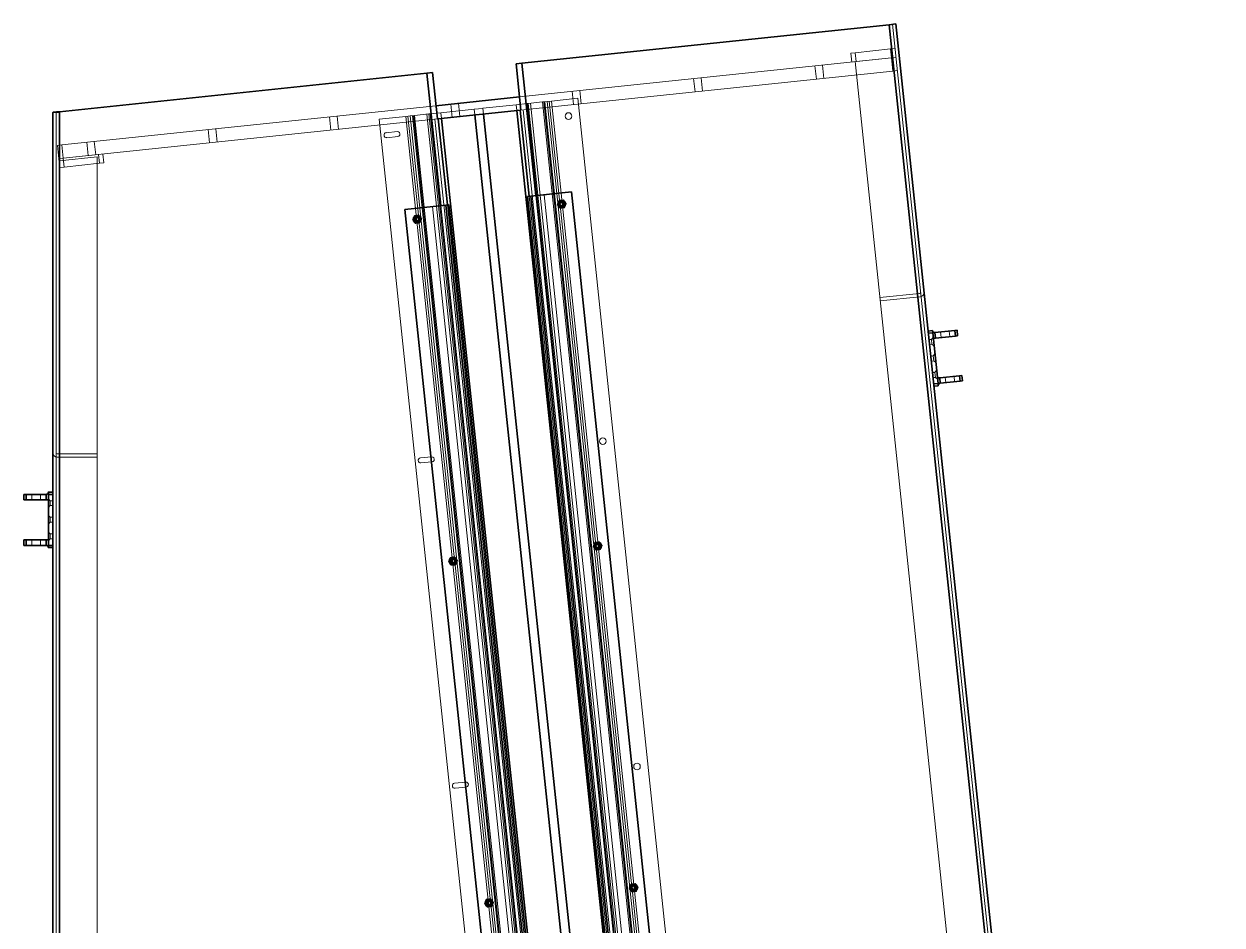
# Model space of a CAD drawing. Header units: millimetres. Extents: x 6115 to 12360, y 7255 to 12668.
# Drawn here: x 9025 to 10105, y 9591 to 10404 of the extents above; entities that cross this region are included whole.
import ezdxf

# ---------------------------------------------------------------- set-up
doc = ezdxf.new("R2010")
doc.units = ezdxf.units.MM
doc.layers.add('外形線', color=7, linetype='Continuous', lineweight=50)

msp = doc.modelspace()

# ---------------------------------------------------------------- linework, layer by layer
at = {"layer": '外形線', "linetype": 'Continuous', "lineweight": 35}
for p, q in [((9473.6, 10368.6), (9804.8, 10403.4)), ((9810.8, 10404.1), (9804.8, 10403.4)), ((9804.8, 10403.4), (10086, 7728.2)), ((10092, 7728.8), (9810.8, 10404.1)), ((9473.6, 10368.6), (9468.5, 10368.1)), ((9472.9, 10326.3), (9468.5, 10368.1)), ((9486.2, 10249.2), (9473.6, 10368.6)), ((9388, 10359.8), (9056.9, 10324.9)), ((9393.2, 10360.3), (9388, 10359.8)), ((9400.6, 10240.2), (9388, 10359.8)), ((9397.6, 10318.5), (9393.2, 10360.3)), ((9471.6, 10338.3), (9396.3, 10330.3)), ((9056.9, 10324.9), (9056.9, 7619.6)), ((9398.1, 10318.5), (9472.4, 10326.3)), ((9469.1, 10325.9), (9739.1, 7757.1)), ((9472.1, 10326.2), (9480.2, 10248.6)), ((9472.9, 10326.3), (9472.4, 10326.3)), ((9050.9, 7619), (9050.9, 10324.3)), ((9397.6, 10318.5), (9398, 10318.6)), ((9398.4, 10318.5), (9406.6, 10240.8)), ((9671.4, 7750), (9401.4, 10318.8)), ((9431.3, 10322), (9701.3, 7753.1)), ((9709.2, 7753.9), (9439.2, 10322.8)), ((9481.7, 10248.7), (9518.5, 10252.6)), ((9518.5, 10252.6), (9779.8, 7766.3)), ((9405.1, 10240.7), (9368.3, 10236.8)), ((9405.1, 10240.7), (9408, 10241)), ((9666.4, 7754.3), (9405.1, 10240.7)), ((9408, 10241), (9669.4, 7754.7)), ((9481.7, 10248.7), (9478.7, 10248.4)), ((9740.1, 7762.1), (9478.7, 10248.4)), ((9481.7, 10248.7), (9743, 7762.4)), ((9508, 10242.3), (9509.4, 10243.3)), ((9508.2, 10240.6), (9508, 10242.3)), ((9509.8, 10239.9), (9508.2, 10240.6)), ((9509.4, 10243.3), (9511, 10242.6)), ((9511.2, 10240.9), (9509.8, 10239.9)), ((9511, 10242.6), (9511.2, 10240.9)), ((9629.6, 7750.5), (9368.3, 10236.8)), ((9377.7, 10228.6), (9379.1, 10229.6)), ((9377.9, 10226.9), (9377.7, 10228.6)), ((9379.1, 10229.6), (9380.7, 10228.9)), ((9380.7, 10228.9), (9380.8, 10227.2)), ((9379.4, 10226.2), (9377.9, 10226.9)), ((9380.8, 10227.2), (9379.4, 10226.2)), ((9843.9, 10127.5), (9839.9, 10127.1)), ((9840.1, 10125.1), (9844.1, 10125.5)), ((9843.9, 10127.5), (9844.1, 10125.5)), ((9848.9, 10079.8), (9844.1, 10125.5)), ((9844.6, 10120.6), (9846.6, 10120.8)), ((9864, 10127.6), (9846.1, 10125.7)), ((9846.6, 10120.8), (9846.1, 10125.7)), ((9846.6, 10120.8), (9864.5, 10122.6)), ((9864, 10127.6), (9866, 10127.8)), ((9864, 10127.6), (9864.5, 10122.6)), ((9866.5, 10122.9), (9864.5, 10122.6)), ((9866.5, 10122.9), (9866, 10127.8)), ((9848.9, 10079.8), (9844.9, 10079.4)), ((9845.1, 10077.4), (9849.1, 10077.8)), ((9850.4, 10085), (9848.4, 10084.8)), ((9848.9, 10079.8), (9849.1, 10077.8)), ((9868.3, 10086.8), (9850.4, 10085)), ((9850.9, 10080), (9850.4, 10085)), ((9850.9, 10080), (9868.8, 10081.9)), ((9868.3, 10086.8), (9870.2, 10087.1)), ((9868.3, 10086.8), (9868.8, 10081.9)), ((9870.8, 10082.1), (9868.8, 10081.9)), ((9870.8, 10082.1), (9870.2, 10087.1)), ((9024.9, 9979.8), (9026.9, 9979.8)), ((9024.9, 9979.8), (9024.9, 9974.8)), ((9044.9, 9979.8), (9026.9, 9979.8)), ((9026.9, 9974.8), (9026.9, 9979.8)), ((9044.9, 9979.8), (9044.9, 9974.8)), ((9050.9, 9981.8), (9046.9, 9981.8)), ((9046.9, 9979.8), (9046.9, 9981.5)), ((9046.9, 9979.8), (9050.9, 9979.8)), ((9046.9, 9979.8), (9046.9, 9933.8)), ((9026.9, 9974.8), (9024.9, 9974.8)), ((9026.9, 9974.8), (9044.9, 9974.8)), ((9044.9, 9974.8), (9046.9, 9974.8)), ((9024.9, 9938.8), (9024.9, 9933.8)), ((9024.9, 9938.8), (9026.9, 9938.8)), ((9044.9, 9938.8), (9026.9, 9938.8)), ((9026.9, 9933.8), (9026.9, 9938.8)), ((9044.9, 9938.8), (9044.9, 9933.8)), ((9046.9, 9938.8), (9044.9, 9938.8)), ((9026.9, 9933.8), (9024.9, 9933.8)), ((9026.9, 9933.8), (9044.9, 9933.8)), ((9050.9, 9933.8), (9046.9, 9933.8)), ((9046.9, 9932.1), (9046.9, 9933.8)), ((9046.9, 9931.8), (9050.9, 9931.8)), ((9540.4, 9934), (9541.8, 9935)), ((9540.6, 9932.3), (9540.4, 9934)), ((9542.2, 9931.6), (9540.6, 9932.3)), ((9541.8, 9935), (9543.4, 9934.3)), ((9543.6, 9932.6), (9542.2, 9931.6)), ((9543.4, 9934.3), (9543.6, 9932.6)), ((9410.1, 9920.3), (9411.5, 9921.3)), ((9410.3, 9918.6), (9410.1, 9920.3)), ((9411.8, 9917.9), (9410.3, 9918.6)), ((9411.5, 9921.3), (9413.1, 9920.6)), ((9413.2, 9918.9), (9411.8, 9917.9)), ((9413.1, 9920.6), (9413.2, 9918.9)), ((9572.8, 9625.7), (9574.2, 9626.7)), ((9573, 9624), (9572.8, 9625.7)), ((9574.6, 9623.3), (9573, 9624)), ((9574.2, 9626.7), (9575.8, 9626)), ((9576, 9624.3), (9574.6, 9623.3)), ((9575.8, 9626), (9576, 9624.3)), ((9442.5, 9612), (9443.9, 9613)), ((9442.7, 9610.3), (9442.5, 9612)), ((9443.9, 9613), (9445.5, 9612.3)), ((9445.5, 9612.3), (9445.6, 9610.6)), ((9444.2, 9609.6), (9442.7, 9610.3)), ((9445.6, 9610.6), (9444.2, 9609.6))]:
    msp.add_line(p, q, dxfattribs=at).dxf.unprotected_set("ltscale", 0)
at = {"layer": '外形線', "linetype": 'Continuous', "lineweight": 18}
for p, q in [((9807.8, 10403.8), (10104.9, 7577.3)), ((9806.1, 10381.5), (9774.3, 10378.1)), ((9810.1, 10381.9), (9806.1, 10381.5)), ((9806.1, 10381.5), (9807, 10373.5)), ((9807, 10373.5), (9471.6, 10338.3)), ((9774.3, 10378.1), (9770.3, 10377.7)), ((9770.3, 10377.7), (9771.2, 10369.7)), ((9774.1, 10370.1), (10051, 7735.6)), ((9775.1, 10370.2), (9774.3, 10378.1)), ((9775.1, 10370.2), (9807, 10373.5)), ((9810.9, 10373.9), (9807, 10373.5)), ((9807, 10373.5), (9810.9, 10373.9)), ((9807, 10373.5), (9808.2, 10361.6)), ((9478, 10326.9), (9808.2, 10361.6)), ((9739.2, 10354.3), (9737.9, 10366.3)), ((9746, 10355), (9744.7, 10367)), ((9808.2, 10361.6), (9812.2, 10362)), ((9629.8, 10342.8), (9628.5, 10354.8)), ((9636.6, 10343.5), (9635.3, 10355.5)), ((9500.4, 10334.5), (9524.2, 10337)), ((9520.4, 10331.3), (9519.1, 10343.3)), ((9524.2, 10337), (9804.9, 7666.7)), ((9527.2, 10332), (9525.9, 10344)), ((9396.3, 10330.3), (9059.1, 10294.9)), ((9430.7, 10327.2), (9400.8, 10324)), ((9411, 10319.8), (9409.7, 10331.8)), ((9417.8, 10320.5), (9416.5, 10332.5)), ((9434.7, 10327.6), (9430.7, 10327.2)), ((9430.7, 10327.2), (9431.3, 10322)), ((9438.6, 10328), (9434.7, 10327.6)), ((9468.5, 10331.2), (9438.6, 10328)), ((9439.2, 10322.8), (9438.6, 10328)), ((9478.5, 10332.2), (9468.5, 10331.2)), ((9468.5, 10331.2), (9469.1, 10325.9)), ((9472.9, 10326.3), (9478, 10326.9)), ((9744, 7767.6), (9475, 10326.6)), ((9479.5, 10332.3), (9478.5, 10332.2)), ((9759.1, 7661.9), (9478.5, 10332.2)), ((9492.4, 10333.7), (9479.5, 10332.3)), ((9760.1, 7662), (9479.5, 10332.3)), ((9481.5, 10332.5), (9762.1, 7662.2)), ((9492.4, 10333.7), (9496.4, 10334.1)), ((9773.1, 7663.4), (9492.4, 10333.7)), ((9493.4, 10333.8), (9774.1, 7663.5)), ((9775, 7663.6), (9494.4, 10333.9)), ((9500.4, 10334.5), (9496.4, 10334.1)), ((9777, 7663.8), (9496.4, 10334.1)), ((9498.4, 10334.3), (9508, 10242.3)), ((9500.4, 10334.5), (9781, 7664.2)), ((9050.9, 10324.3), (9053.9, 10324.3)), ((9053.9, 10324.3), (9053.9, 7489.3)), ((9053.9, 10324.3), (9056.9, 10324.3)), ((9060.3, 10283), (9398.1, 10318.5)), ((9301.6, 10308.3), (9300.4, 10320.3)), ((9308.4, 10309), (9307.1, 10321)), ((9369, 10320.7), (9345.1, 10318.2)), ((9625.8, 7647.9), (9345.1, 10318.2)), ((9369, 10320.7), (9373, 10321.1)), ((9649.7, 7650.4), (9369, 10320.7)), ((9380.7, 10228.9), (9371, 10320.9)), ((9377, 10321.5), (9373, 10321.1)), ((9373, 10321.1), (9653.6, 7650.8)), ((9375, 10321.3), (9655.6, 7651)), ((9656.6, 7651.1), (9376, 10321.4)), ((9377, 10321.5), (9389.9, 10322.9)), ((9377, 10321.5), (9657.6, 7651.2)), ((9668.6, 7652.4), (9387.9, 10322.7)), ((9390.9, 10323), (9389.9, 10322.9)), ((9389.9, 10322.9), (9670.5, 7652.6)), ((9400.8, 10324), (9390.9, 10323)), ((9390.9, 10323), (9671.5, 7652.7)), ((9397.6, 10318.5), (9392.4, 10318)), ((9665.1, 7752.6), (9395.4, 10318.3)), ((9398, 10318.6), (9398.4, 10318.6)), ((9398.4, 10318.6), (9398.4, 10318.5)), ((9401.4, 10318.8), (9400.8, 10324)), ((9192.2, 10296.8), (9191, 10308.8)), ((9199, 10297.5), (9197.7, 10309.5)), ((9351.4, 10306), (9361.4, 10307.1)), ((9059.1, 10294.9), (9055.1, 10294.5)), ((9055.1, 10294.5), (9056.4, 10282.5)), ((9060.3, 10283), (9059.1, 10294.9)), ((9082.8, 10285.3), (9081.6, 10297.3)), ((9089.6, 10286), (9088.3, 10298)), ((9361.9, 10302.6), (9351.9, 10301.5)), ((9056.4, 10282.5), (9060.3, 10283)), ((9060.3, 10283), (9056.4, 10282.5)), ((9056.4, 10282.5), (9057.2, 10274.6)), ((9090.9, 10284.3), (9056.9, 10280.7)), ((9092.2, 10286.3), (9060.3, 10283)), ((9061.2, 10275), (9060.3, 10283)), ((9090.9, 10284.3), (9090.9, 10016.3)), ((9092.2, 10286.3), (9093, 10278.4)), ((9097, 10278.8), (9096.1, 10286.7)), ((9057.2, 10274.6), (9061.2, 10275)), ((9061.2, 10275), (9093, 10278.4)), ((9093, 10278.4), (9097, 10278.8)), ((9747.5, 7762.9), (9486.2, 10249.2)), ((9493.7, 10250), (9755, 7763.7)), ((9654.5, 7753.1), (9393.1, 10239.4)), ((9661.9, 7753.9), (9400.6, 10240.2)), ((9667.9, 7754.5), (9406.6, 10240.8)), ((9480.2, 10248.6), (9741.6, 7762.2)), ((9508.2, 10240.6), (9540.4, 9934)), ((9413.1, 9920.6), (9380.8, 10227.2)), ((9796.5, 10157.2), (9832.3, 10161)), ((9832.6, 10158), (9796.8, 10154.2)), ((9840.7, 10119.4), (9842.9, 10119.6)), ((9842.9, 10119.6), (9844.5, 10121.5)), ((9843.4, 10115.2), (9842.9, 10119.6)), ((9851, 10126.3), (9851.6, 10121.3)), ((9859, 10127.1), (9859.5, 10122.1)), ((9841.2, 10114.9), (9843.4, 10115.2)), ((9843.4, 10115.2), (9845.3, 10113.6)), ((9842.3, 10104.5), (9844.5, 10104.7)), ((9842.7, 10100), (9845, 10100.2)), ((9844.5, 10104.7), (9846.1, 10106.6)), ((9845, 10100.2), (9844.5, 10104.7)), ((9845, 10100.2), (9846.9, 10098.7)), ((9843.8, 10089.6), (9846.1, 10089.8)), ((9846.1, 10089.8), (9847.6, 10091.7)), ((9846.6, 10085.3), (9846.1, 10089.8)), ((9844.3, 10085.1), (9846.6, 10085.3)), ((9846.6, 10085.3), (9848.5, 10083.8)), ((9855.3, 10085.5), (9855.9, 10080.5)), ((9863.3, 10086.3), (9863.8, 10081.3)), ((9054.9, 10016.3), (9090.9, 10016.3)), ((9090.9, 10013.3), (9054.9, 10013.3)), ((9090.9, 10016.3), (9090.9, 10013.3)), ((9090.9, 10013.3), (9090.9, 7633.8)), ((9382.3, 10012.6), (9392.2, 10013.7)), ((9392.7, 10009.2), (9382.7, 10008.2)), ((9031.9, 9979.8), (9031.9, 9974.8)), ((9039.9, 9979.8), (9039.9, 9974.8)), ((9046.9, 9981.8), (9046.9, 9981.5)), ((9048.6, 9974.1), (9046.9, 9975.8)), ((9048.6, 9969.6), (9046.9, 9967.8)), ((9048.6, 9974.1), (9048.6, 9969.6)), ((9050.9, 9974.1), (9048.6, 9974.1)), ((9050.9, 9969.6), (9048.6, 9969.6)), ((9048.6, 9959.1), (9046.9, 9960.8)), ((9048.6, 9959.1), (9048.6, 9954.6)), ((9050.9, 9959.1), (9048.6, 9959.1)), ((9048.6, 9954.6), (9046.9, 9952.8)), ((9050.9, 9954.6), (9048.6, 9954.6)), ((9031.9, 9938.8), (9031.9, 9933.8)), ((9039.9, 9938.8), (9039.9, 9933.8)), ((9048.6, 9944.1), (9046.9, 9945.8)), ((9048.6, 9939.6), (9046.9, 9937.8)), ((9048.6, 9944.1), (9048.6, 9939.6)), ((9050.9, 9944.1), (9048.6, 9944.1)), ((9050.9, 9939.6), (9048.6, 9939.6)), ((9046.9, 9932.1), (9046.9, 9931.8)), ((9540.6, 9932.3), (9572.8, 9625.7)), ((9445.5, 9612.3), (9413.2, 9918.9)), ((9413.1, 9719.3), (9423.1, 9720.3)), ((9423.5, 9715.8), (9413.6, 9714.8)), ((9573, 9624), (9605.2, 9317.4)), ((9477.9, 9304), (9445.6, 9610.6))]:
    msp.add_line(p, q, dxfattribs=at).dxf.unprotected_set("ltscale", 0)
at = {"layer": '外形線', "linetype": 'Continuous', "lineweight": 35}
for points in [[(9056.9, 10324.9), (9056.5, 10324.9), (9056.1, 10324.9), (9055.7, 10324.8), (9055.3, 10324.8), (9055, 10324.7), (9054.6, 10324.7), (9054.2, 10324.7), (9053.9, 10324.6), (9053.5, 10324.6), (9053.2, 10324.6), (9052.9, 10324.5), (9052.6, 10324.5), (9052.4, 10324.5), (9052.1, 10324.5), (9051.9, 10324.4), (9051.7, 10324.4), (9051.5, 10324.4), (9051.3, 10324.4), (9051.2, 10324.4), (9051.1, 10324.3), (9051, 10324.3), (9050.9, 10324.3), (9050.9, 10324.3), (9050.9, 10324.3)], [(9843.9, 10127.5), (9843.9, 10127.4), (9843.9, 10127.3), (9843.9, 10127.2), (9844, 10127.1), (9844, 10127), (9844.1, 10126.9), (9844.1, 10126.8), (9844.2, 10126.7), (9844.2, 10126.6), (9844.3, 10126.5), (9844.4, 10126.4), (9844.5, 10126.3), (9844.6, 10126.2), (9844.7, 10126.1), (9844.8, 10126), (9844.9, 10126), (9845, 10125.9), (9845.2, 10125.8), (9845.3, 10125.8), (9845.5, 10125.8), (9845.6, 10125.7), (9845.8, 10125.7), (9845.9, 10125.7), (9846.1, 10125.7)], [(9849.1, 10077.8), (9849.1, 10077.9), (9849.1, 10078), (9849.1, 10078.1), (9849.1, 10078.2), (9849.1, 10078.4), (9849.1, 10078.5), (9849.2, 10078.6), (9849.2, 10078.7), (9849.3, 10078.8), (9849.3, 10078.9), (9849.4, 10079), (9849.4, 10079.1), (9849.5, 10079.2), (9849.6, 10079.3), (9849.7, 10079.4), (9849.8, 10079.5), (9849.9, 10079.6), (9850, 10079.7), (9850.1, 10079.8), (9850.3, 10079.8), (9850.4, 10079.9), (9850.6, 10079.9), (9850.7, 10080), (9850.9, 10080)], [(9044.9, 9979.8), (9045, 9979.8), (9045.2, 9979.8), (9045.3, 9979.9), (9045.5, 9979.9), (9045.6, 9979.9), (9045.7, 9980), (9045.8, 9980.1), (9045.9, 9980.1), (9046.1, 9980.2), (9046.2, 9980.3), (9046.2, 9980.4), (9046.3, 9980.4), (9046.4, 9980.5), (9046.5, 9980.6), (9046.6, 9980.7), (9046.6, 9980.8), (9046.7, 9980.9), (9046.7, 9981), (9046.8, 9981.1), (9046.8, 9981.2), (9046.8, 9981.3), (9046.8, 9981.4), (9046.9, 9981.5), (9046.9, 9981.6)], [(9046.9, 9981.8), (9046.9, 9981.8), (9046.9, 9981.8), (9046.9, 9981.8), (9046.9, 9981.8), (9046.9, 9981.8), (9046.9, 9981.8), (9046.9, 9981.8), (9046.9, 9981.8), (9046.9, 9981.8), (9046.9, 9981.8), (9046.9, 9981.8), (9046.9, 9981.8), (9046.9, 9981.8), (9046.9, 9981.8), (9046.9, 9981.7), (9046.9, 9981.7), (9046.9, 9981.7), (9046.9, 9981.7), (9046.9, 9981.7), (9046.9, 9981.7), (9046.9, 9981.7), (9046.9, 9981.7), (9046.9, 9981.7), (9046.9, 9981.6)], [(9046.9, 9981.6), (9046.9, 9981.6), (9046.9, 9981.6), (9046.9, 9981.6), (9046.9, 9981.6), (9046.9, 9981.6), (9046.9, 9981.6), (9046.9, 9981.6), (9046.9, 9981.6), (9046.9, 9981.6), (9046.9, 9981.6), (9046.9, 9981.6), (9046.9, 9981.6), (9046.9, 9981.6), (9046.9, 9981.6), (9046.9, 9981.6), (9046.9, 9981.6), (9046.9, 9981.6), (9046.9, 9981.6), (9046.9, 9981.6), (9046.9, 9981.6), (9046.9, 9981.6), (9046.9, 9981.6), (9046.9, 9981.6), (9046.9, 9981.5)], [(9044.9, 9933.8), (9045, 9933.8), (9045.2, 9933.8), (9045.3, 9933.8), (9045.5, 9933.7), (9045.6, 9933.7), (9045.7, 9933.6), (9045.8, 9933.6), (9045.9, 9933.5), (9046.1, 9933.4), (9046.2, 9933.4), (9046.2, 9933.3), (9046.3, 9933.2), (9046.4, 9933.1), (9046.5, 9933), (9046.6, 9932.9), (9046.6, 9932.8), (9046.7, 9932.7), (9046.7, 9932.6), (9046.8, 9932.5), (9046.8, 9932.4), (9046.8, 9932.3), (9046.8, 9932.2), (9046.9, 9932.1), (9046.9, 9932)], [(9046.9, 9932.1), (9046.9, 9932.1), (9046.9, 9932.1), (9046.9, 9932.1), (9046.9, 9932.1), (9046.9, 9932.1), (9046.9, 9932.1), (9046.9, 9932.1), (9046.9, 9932.1), (9046.9, 9932), (9046.9, 9932), (9046.9, 9932), (9046.9, 9932), (9046.9, 9932), (9046.9, 9932), (9046.9, 9932), (9046.9, 9932), (9046.9, 9932), (9046.9, 9932), (9046.9, 9932), (9046.9, 9932), (9046.9, 9932), (9046.9, 9932), (9046.9, 9932), (9046.9, 9932)], [(9046.9, 9932), (9046.9, 9932), (9046.9, 9932), (9046.9, 9932), (9046.9, 9931.9), (9046.9, 9931.9), (9046.9, 9931.9), (9046.9, 9931.9), (9046.9, 9931.9), (9046.9, 9931.9), (9046.9, 9931.9), (9046.9, 9931.9), (9046.9, 9931.9), (9046.9, 9931.9), (9046.9, 9931.8), (9046.9, 9931.8), (9046.9, 9931.8), (9046.9, 9931.8), (9046.9, 9931.8), (9046.9, 9931.8), (9046.9, 9931.8), (9046.9, 9931.8), (9046.9, 9931.8), (9046.9, 9931.8), (9046.9, 9931.8)]]:
    msp.add_lwpolyline(points, dxfattribs=at).dxf.unprotected_set("ltscale", 0)
at = {"layer": '外形線', "linetype": 'Continuous', "lineweight": 18}
for points in [[(9053.9, 10324.3), (9053.9, 10324.3), (9053.9, 10324.3), (9053.9, 10324.3), (9054, 10324.4), (9054, 10324.4), (9054.1, 10324.4), (9054.2, 10324.4), (9054.3, 10324.4), (9054.4, 10324.5), (9054.5, 10324.5), (9054.6, 10324.5), (9054.8, 10324.6), (9054.9, 10324.6), (9055.1, 10324.6), (9055.2, 10324.7), (9055.4, 10324.7), (9055.6, 10324.7), (9055.7, 10324.8), (9055.9, 10324.8), (9056.1, 10324.8), (9056.3, 10324.9), (9056.5, 10324.9), (9056.7, 10324.9), (9056.9, 10324.9)], [(9505.6, 10241.2), (9505.7, 10241.3), (9505.8, 10241.5), (9505.8, 10241.7), (9505.9, 10241.8), (9506, 10242), (9506, 10242.1), (9506.1, 10242.3), (9506.2, 10242.4), (9506.2, 10242.6), (9506.3, 10242.7), (9506.4, 10242.9), (9506.4, 10243), (9506.5, 10243.2), (9506.5, 10243.3), (9506.6, 10243.4), (9506.7, 10243.6), (9506.7, 10243.7), (9506.8, 10243.9), (9506.9, 10244), (9506.9, 10244.2), (9507, 10244.4), (9507.1, 10244.5), (9507.2, 10244.7), (9507.2, 10244.9)], [(9508, 10237.9), (9507.9, 10238.1), (9507.8, 10238.2), (9507.7, 10238.3), (9507.5, 10238.5), (9507.4, 10238.6), (9507.3, 10238.8), (9507.3, 10238.9), (9507.2, 10239), (9507.1, 10239.1), (9507, 10239.3), (9506.9, 10239.4), (9506.8, 10239.5), (9506.7, 10239.7), (9506.6, 10239.8), (9506.5, 10239.9), (9506.4, 10240), (9506.3, 10240.2), (9506.2, 10240.3), (9506.1, 10240.4), (9506, 10240.6), (9505.9, 10240.7), (9505.8, 10240.9), (9505.7, 10241), (9505.6, 10241.2)], [(9507.2, 10244.9), (9507.4, 10244.9), (9507.6, 10244.9), (9507.8, 10244.9), (9508, 10244.9), (9508.1, 10245), (9508.3, 10245), (9508.5, 10245), (9508.6, 10245), (9508.8, 10245), (9508.9, 10245), (9509.1, 10245.1), (9509.3, 10245.1), (9509.4, 10245.1), (9509.6, 10245.1), (9509.7, 10245.1), (9509.9, 10245.1), (9510, 10245.2), (9510.2, 10245.2), (9510.4, 10245.2), (9510.5, 10245.2), (9510.7, 10245.2), (9510.9, 10245.2), (9511.1, 10245.3), (9511.3, 10245.3)], [(9511.3, 10245.3), (9511.4, 10245.1), (9511.5, 10245), (9511.6, 10244.8), (9511.7, 10244.7), (9511.8, 10244.6), (9511.9, 10244.4), (9512, 10244.3), (9512.1, 10244.2), (9512.2, 10244), (9512.3, 10243.9), (9512.4, 10243.8), (9512.5, 10243.6), (9512.5, 10243.5), (9512.6, 10243.4), (9512.7, 10243.3), (9512.8, 10243.1), (9512.9, 10243), (9513, 10242.9), (9513.1, 10242.7), (9513.2, 10242.6), (9513.3, 10242.5), (9513.4, 10242.3), (9513.5, 10242.2), (9513.6, 10242)], [(9513.6, 10242), (9513.6, 10241.8), (9513.5, 10241.7), (9513.4, 10241.5), (9513.3, 10241.3), (9513.3, 10241.2), (9513.2, 10241), (9513.1, 10240.9), (9513.1, 10240.7), (9513, 10240.6), (9512.9, 10240.5), (9512.9, 10240.3), (9512.8, 10240.2), (9512.8, 10240), (9512.7, 10239.9), (9512.6, 10239.7), (9512.6, 10239.6), (9512.5, 10239.4), (9512.4, 10239.3), (9512.4, 10239.1), (9512.3, 10239), (9512.2, 10238.8), (9512.1, 10238.7), (9512.1, 10238.5), (9512, 10238.3)], [(9375.2, 10227.5), (9375.3, 10227.6), (9375.4, 10227.8), (9375.5, 10228), (9375.5, 10228.1), (9375.6, 10228.3), (9375.7, 10228.4), (9375.7, 10228.6), (9375.8, 10228.7), (9375.9, 10228.9), (9375.9, 10229), (9376, 10229.2), (9376.1, 10229.3), (9376.1, 10229.5), (9376.2, 10229.6), (9376.3, 10229.7), (9376.3, 10229.9), (9376.4, 10230), (9376.4, 10230.2), (9376.5, 10230.3), (9376.6, 10230.5), (9376.7, 10230.6), (9376.7, 10230.8), (9376.8, 10231), (9376.9, 10231.2)], [(9376.9, 10231.2), (9377.1, 10231.2), (9377.3, 10231.2), (9377.4, 10231.2), (9377.6, 10231.2), (9377.8, 10231.2), (9377.9, 10231.3), (9378.1, 10231.3), (9378.3, 10231.3), (9378.4, 10231.3), (9378.6, 10231.3), (9378.7, 10231.4), (9378.9, 10231.4), (9379, 10231.4), (9379.2, 10231.4), (9379.4, 10231.4), (9379.5, 10231.4), (9379.7, 10231.4), (9379.8, 10231.5), (9380, 10231.5), (9380.2, 10231.5), (9380.4, 10231.5), (9380.5, 10231.5), (9380.7, 10231.6), (9380.9, 10231.6)], [(9380.9, 10231.6), (9381, 10231.4), (9381.1, 10231.3), (9381.2, 10231.1), (9381.3, 10231), (9381.4, 10230.9), (9381.5, 10230.7), (9381.6, 10230.6), (9381.7, 10230.5), (9381.8, 10230.3), (9381.9, 10230.2), (9382, 10230.1), (9382.1, 10229.9), (9382.2, 10229.8), (9382.3, 10229.7), (9382.4, 10229.6), (9382.5, 10229.4), (9382.6, 10229.3), (9382.7, 10229.2), (9382.7, 10229), (9382.8, 10228.9), (9383, 10228.8), (9383.1, 10228.6), (9383.2, 10228.5), (9383.3, 10228.3)], [(9383.3, 10228.3), (9383.2, 10228.1), (9383.1, 10228), (9383.1, 10227.8), (9383, 10227.6), (9382.9, 10227.5), (9382.8, 10227.3), (9382.8, 10227.2), (9382.7, 10227), (9382.6, 10226.9), (9382.6, 10226.7), (9382.5, 10226.6), (9382.5, 10226.5), (9382.4, 10226.3), (9382.3, 10226.2), (9382.3, 10226), (9382.2, 10225.9), (9382.1, 10225.7), (9382.1, 10225.6), (9382, 10225.4), (9381.9, 10225.3), (9381.9, 10225.1), (9381.8, 10225), (9381.7, 10224.8), (9381.6, 10224.6)], [(9512, 10238.3), (9511.8, 10238.3), (9511.6, 10238.3), (9511.4, 10238.3), (9511.3, 10238.2), (9511.1, 10238.2), (9510.9, 10238.2), (9510.8, 10238.2), (9510.6, 10238.2), (9510.5, 10238.2), (9510.3, 10238.1), (9510.1, 10238.1), (9510, 10238.1), (9509.8, 10238.1), (9509.7, 10238.1), (9509.5, 10238.1), (9509.4, 10238), (9509.2, 10238), (9509, 10238), (9508.9, 10238), (9508.7, 10238), (9508.5, 10238), (9508.3, 10237.9), (9508.2, 10237.9), (9508, 10237.9)], [(9377.6, 10224.2), (9377.5, 10224.3), (9377.4, 10224.5), (9377.3, 10224.6), (9377.2, 10224.8), (9377.1, 10224.9), (9377, 10225.1), (9376.9, 10225.2), (9376.8, 10225.3), (9376.7, 10225.4), (9376.6, 10225.6), (9376.5, 10225.7), (9376.4, 10225.8), (9376.3, 10226), (9376.2, 10226.1), (9376.1, 10226.2), (9376.1, 10226.3), (9376, 10226.5), (9375.9, 10226.6), (9375.8, 10226.7), (9375.7, 10226.9), (9375.6, 10227), (9375.5, 10227.2), (9375.4, 10227.3), (9375.2, 10227.5)], [(9381.6, 10224.6), (9381.4, 10224.6), (9381.3, 10224.6), (9381.1, 10224.6), (9380.9, 10224.5), (9380.7, 10224.5), (9380.6, 10224.5), (9380.4, 10224.5), (9380.3, 10224.5), (9380.1, 10224.5), (9379.9, 10224.4), (9379.8, 10224.4), (9379.6, 10224.4), (9379.5, 10224.4), (9379.3, 10224.4), (9379.2, 10224.4), (9379, 10224.3), (9378.8, 10224.3), (9378.7, 10224.3), (9378.5, 10224.3), (9378.3, 10224.3), (9378.2, 10224.3), (9378, 10224.2), (9377.8, 10224.2), (9377.6, 10224.2)], [(9843.9, 10127.3), (9843.9, 10127.3), (9843.9, 10127.3), (9843.9, 10127.3), (9843.9, 10127.3), (9843.9, 10127.3), (9843.9, 10127.3), (9843.9, 10127.3), (9843.9, 10127.3), (9843.9, 10127.3), (9843.9, 10127.3), (9843.9, 10127.3), (9843.9, 10127.3), (9843.9, 10127.3), (9843.9, 10127.3), (9843.9, 10127.3), (9843.9, 10127.3), (9843.9, 10127.3), (9843.9, 10127.3), (9843.9, 10127.3), (9843.9, 10127.3), (9843.9, 10127.3), (9843.9, 10127.3), (9843.9, 10127.3), (9843.9, 10127.3)], [(9849.1, 10078.1), (9849.1, 10078.1), (9849.1, 10078), (9849.1, 10078), (9849.1, 10078), (9849.1, 10078), (9849.1, 10078), (9849.1, 10078), (9849.1, 10078), (9849.1, 10078), (9849.1, 10078), (9849.1, 10078), (9849.1, 10078), (9849.1, 10078), (9849.1, 10078), (9849.1, 10078), (9849.1, 10078), (9849.1, 10078), (9849.1, 10078), (9849.1, 10078), (9849.1, 10078), (9849.1, 10078), (9849.1, 10078), (9849.1, 10078), (9849.1, 10078)], [(9538, 9932.9), (9538.1, 9933), (9538.2, 9933.2), (9538.2, 9933.4), (9538.3, 9933.5), (9538.4, 9933.7), (9538.4, 9933.8), (9538.5, 9934), (9538.6, 9934.1), (9538.6, 9934.3), (9538.7, 9934.4), (9538.8, 9934.6), (9538.8, 9934.7), (9538.9, 9934.9), (9539, 9935), (9539, 9935.1), (9539.1, 9935.3), (9539.1, 9935.4), (9539.2, 9935.6), (9539.3, 9935.7), (9539.4, 9935.9), (9539.4, 9936), (9539.5, 9936.2), (9539.6, 9936.4), (9539.6, 9936.6)], [(9539.6, 9936.6), (9539.8, 9936.6), (9540, 9936.6), (9540.2, 9936.6), (9540.4, 9936.6), (9540.5, 9936.6), (9540.7, 9936.7), (9540.9, 9936.7), (9541, 9936.7), (9541.2, 9936.7), (9541.3, 9936.7), (9541.5, 9936.8), (9541.7, 9936.8), (9541.8, 9936.8), (9542, 9936.8), (9542.1, 9936.8), (9542.3, 9936.8), (9542.4, 9936.8), (9542.6, 9936.9), (9542.8, 9936.9), (9542.9, 9936.9), (9543.1, 9936.9), (9543.3, 9936.9), (9543.5, 9937), (9543.7, 9937)], [(9543.7, 9937), (9543.8, 9936.8), (9543.9, 9936.7), (9544, 9936.5), (9544.1, 9936.4), (9544.2, 9936.3), (9544.3, 9936.1), (9544.4, 9936), (9544.5, 9935.9), (9544.6, 9935.7), (9544.7, 9935.6), (9544.8, 9935.5), (9544.9, 9935.3), (9544.9, 9935.2), (9545, 9935.1), (9545.1, 9935), (9545.2, 9934.8), (9545.3, 9934.7), (9545.4, 9934.6), (9545.5, 9934.4), (9545.6, 9934.3), (9545.7, 9934.2), (9545.8, 9934), (9545.9, 9933.9), (9546, 9933.7)], [(9540.4, 9929.6), (9540.3, 9929.7), (9540.2, 9929.9), (9540.1, 9930), (9540, 9930.2), (9539.9, 9930.3), (9539.8, 9930.5), (9539.7, 9930.6), (9539.6, 9930.7), (9539.5, 9930.8), (9539.4, 9931), (9539.3, 9931.1), (9539.2, 9931.2), (9539.1, 9931.4), (9539, 9931.5), (9538.9, 9931.6), (9538.8, 9931.7), (9538.7, 9931.9), (9538.6, 9932), (9538.5, 9932.1), (9538.4, 9932.3), (9538.3, 9932.4), (9538.2, 9932.6), (9538.1, 9932.7), (9538, 9932.9)], [(9544.4, 9930), (9544.2, 9930), (9544, 9930), (9543.8, 9930), (9543.7, 9929.9), (9543.5, 9929.9), (9543.3, 9929.9), (9543.2, 9929.9), (9543, 9929.9), (9542.9, 9929.9), (9542.7, 9929.8), (9542.5, 9929.8), (9542.4, 9929.8), (9542.2, 9929.8), (9542.1, 9929.8), (9541.9, 9929.8), (9541.8, 9929.7), (9541.6, 9929.7), (9541.4, 9929.7), (9541.3, 9929.7), (9541.1, 9929.7), (9540.9, 9929.7), (9540.8, 9929.6), (9540.6, 9929.6), (9540.4, 9929.6)], [(9546, 9933.7), (9546, 9933.5), (9545.9, 9933.4), (9545.8, 9933.2), (9545.7, 9933), (9545.7, 9932.9), (9545.6, 9932.7), (9545.5, 9932.6), (9545.5, 9932.4), (9545.4, 9932.3), (9545.3, 9932.1), (9545.3, 9932), (9545.2, 9931.9), (9545.2, 9931.7), (9545.1, 9931.6), (9545, 9931.4), (9545, 9931.3), (9544.9, 9931.1), (9544.8, 9931), (9544.8, 9930.8), (9544.7, 9930.7), (9544.6, 9930.5), (9544.6, 9930.4), (9544.5, 9930.2), (9544.4, 9930)], [(9407.6, 9919.2), (9407.7, 9919.3), (9407.8, 9919.5), (9407.9, 9919.7), (9407.9, 9919.8), (9408, 9920), (9408.1, 9920.1), (9408.1, 9920.3), (9408.2, 9920.4), (9408.3, 9920.6), (9408.3, 9920.7), (9408.4, 9920.9), (9408.5, 9921), (9408.5, 9921.2), (9408.6, 9921.3), (9408.7, 9921.4), (9408.7, 9921.6), (9408.8, 9921.7), (9408.9, 9921.9), (9408.9, 9922), (9409, 9922.2), (9409.1, 9922.3), (9409.1, 9922.5), (9409.2, 9922.7), (9409.3, 9922.9)], [(9410, 9915.9), (9409.9, 9916), (9409.8, 9916.2), (9409.7, 9916.3), (9409.6, 9916.5), (9409.5, 9916.6), (9409.4, 9916.8), (9409.3, 9916.9), (9409.2, 9917), (9409.1, 9917.1), (9409, 9917.3), (9408.9, 9917.4), (9408.8, 9917.5), (9408.7, 9917.7), (9408.6, 9917.8), (9408.6, 9917.9), (9408.5, 9918), (9408.4, 9918.2), (9408.3, 9918.3), (9408.2, 9918.4), (9408.1, 9918.6), (9408, 9918.7), (9407.9, 9918.9), (9407.8, 9919), (9407.6, 9919.2)], [(9409.3, 9922.9), (9409.5, 9922.9), (9409.7, 9922.9), (9409.8, 9922.9), (9410, 9922.9), (9410.2, 9922.9), (9410.3, 9923), (9410.5, 9923), (9410.7, 9923), (9410.8, 9923), (9411, 9923), (9411.1, 9923), (9411.3, 9923.1), (9411.5, 9923.1), (9411.6, 9923.1), (9411.8, 9923.1), (9411.9, 9923.1), (9412.1, 9923.1), (9412.2, 9923.2), (9412.4, 9923.2), (9412.6, 9923.2), (9412.8, 9923.2), (9412.9, 9923.2), (9413.1, 9923.3), (9413.3, 9923.3)], [(9414, 9916.3), (9413.8, 9916.3), (9413.7, 9916.3), (9413.5, 9916.3), (9413.3, 9916.2), (9413.1, 9916.2), (9413, 9916.2), (9412.8, 9916.2), (9412.7, 9916.2), (9412.5, 9916.2), (9412.3, 9916.1), (9412.2, 9916.1), (9412, 9916.1), (9411.9, 9916.1), (9411.7, 9916.1), (9411.6, 9916.1), (9411.4, 9916), (9411.2, 9916), (9411.1, 9916), (9410.9, 9916), (9410.7, 9916), (9410.6, 9916), (9410.4, 9915.9), (9410.2, 9915.9), (9410, 9915.9)], [(9413.3, 9923.3), (9413.4, 9923.1), (9413.5, 9923), (9413.6, 9922.8), (9413.7, 9922.7), (9413.8, 9922.5), (9413.9, 9922.4), (9414, 9922.3), (9414.1, 9922.2), (9414.2, 9922), (9414.3, 9921.9), (9414.4, 9921.8), (9414.5, 9921.6), (9414.6, 9921.5), (9414.7, 9921.4), (9414.8, 9921.3), (9414.9, 9921.1), (9415, 9921), (9415.1, 9920.9), (9415.2, 9920.7), (9415.3, 9920.6), (9415.4, 9920.5), (9415.5, 9920.3), (9415.6, 9920.2), (9415.7, 9920)], [(9415.7, 9920), (9415.6, 9919.8), (9415.5, 9919.7), (9415.5, 9919.5), (9415.4, 9919.3), (9415.3, 9919.2), (9415.2, 9919), (9415.2, 9918.9), (9415.1, 9918.7), (9415.1, 9918.6), (9415, 9918.4), (9414.9, 9918.3), (9414.9, 9918.2), (9414.8, 9918), (9414.7, 9917.9), (9414.7, 9917.7), (9414.6, 9917.6), (9414.5, 9917.4), (9414.5, 9917.3), (9414.4, 9917.1), (9414.3, 9917), (9414.3, 9916.8), (9414.2, 9916.7), (9414.1, 9916.5), (9414, 9916.3)], [(9570.4, 9624.6), (9570.5, 9624.7), (9570.6, 9624.9), (9570.6, 9625.1), (9570.7, 9625.2), (9570.8, 9625.4), (9570.8, 9625.5), (9570.9, 9625.7), (9571, 9625.8), (9571, 9626), (9571.1, 9626.1), (9571.2, 9626.3), (9571.2, 9626.4), (9571.3, 9626.6), (9571.4, 9626.7), (9571.4, 9626.8), (9571.5, 9627), (9571.6, 9627.1), (9571.6, 9627.3), (9571.7, 9627.4), (9571.8, 9627.6), (9571.8, 9627.7), (9571.9, 9627.9), (9572, 9628.1), (9572.1, 9628.3)], [(9572.8, 9621.3), (9572.7, 9621.4), (9572.6, 9621.6), (9572.5, 9621.7), (9572.4, 9621.9), (9572.3, 9622), (9572.2, 9622.2), (9572.1, 9622.3), (9572, 9622.4), (9571.9, 9622.5), (9571.8, 9622.7), (9571.7, 9622.8), (9571.6, 9622.9), (9571.5, 9623.1), (9571.4, 9623.2), (9571.3, 9623.3), (9571.2, 9623.4), (9571.1, 9623.6), (9571, 9623.7), (9570.9, 9623.8), (9570.8, 9624), (9570.7, 9624.1), (9570.6, 9624.3), (9570.5, 9624.4), (9570.4, 9624.6)], [(9572.1, 9628.3), (9572.2, 9628.3), (9572.4, 9628.3), (9572.6, 9628.3), (9572.8, 9628.3), (9572.9, 9628.3), (9573.1, 9628.4), (9573.3, 9628.4), (9573.4, 9628.4), (9573.6, 9628.4), (9573.8, 9628.4), (9573.9, 9628.4), (9574.1, 9628.5), (9574.2, 9628.5), (9574.4, 9628.5), (9574.5, 9628.5), (9574.7, 9628.5), (9574.8, 9628.5), (9575, 9628.6), (9575.2, 9628.6), (9575.3, 9628.6), (9575.5, 9628.6), (9575.7, 9628.6), (9575.9, 9628.7), (9576.1, 9628.7)], [(9576.1, 9628.7), (9576.2, 9628.5), (9576.3, 9628.4), (9576.4, 9628.2), (9576.5, 9628.1), (9576.6, 9627.9), (9576.7, 9627.8), (9576.8, 9627.7), (9576.9, 9627.6), (9577, 9627.4), (9577.1, 9627.3), (9577.2, 9627.2), (9577.3, 9627), (9577.4, 9626.9), (9577.4, 9626.8), (9577.5, 9626.7), (9577.6, 9626.5), (9577.7, 9626.4), (9577.8, 9626.3), (9577.9, 9626.1), (9578, 9626), (9578.1, 9625.9), (9578.2, 9625.7), (9578.3, 9625.6), (9578.4, 9625.4)], [(9578.4, 9625.4), (9578.4, 9625.2), (9578.3, 9625.1), (9578.2, 9624.9), (9578.2, 9624.7), (9578.1, 9624.6), (9578, 9624.4), (9577.9, 9624.3), (9577.9, 9624.1), (9577.8, 9624), (9577.8, 9623.8), (9577.7, 9623.7), (9577.6, 9623.6), (9577.6, 9623.4), (9577.5, 9623.3), (9577.4, 9623.1), (9577.4, 9623), (9577.3, 9622.8), (9577.2, 9622.7), (9577.2, 9622.5), (9577.1, 9622.4), (9577, 9622.2), (9577, 9622.1), (9576.9, 9621.9), (9576.8, 9621.7)], [(9440, 9610.9), (9440.1, 9611), (9440.2, 9611.2), (9440.3, 9611.4), (9440.3, 9611.5), (9440.4, 9611.7), (9440.5, 9611.8), (9440.5, 9612), (9440.6, 9612.1), (9440.7, 9612.3), (9440.7, 9612.4), (9440.8, 9612.6), (9440.9, 9612.7), (9440.9, 9612.8), (9441, 9613), (9441.1, 9613.1), (9441.1, 9613.3), (9441.2, 9613.4), (9441.3, 9613.6), (9441.3, 9613.7), (9441.4, 9613.9), (9441.5, 9614), (9441.5, 9614.2), (9441.6, 9614.4), (9441.7, 9614.6)], [(9441.7, 9614.6), (9441.9, 9614.6), (9442.1, 9614.6), (9442.2, 9614.6), (9442.4, 9614.6), (9442.6, 9614.6), (9442.8, 9614.7), (9442.9, 9614.7), (9443.1, 9614.7), (9443.2, 9614.7), (9443.4, 9614.7), (9443.5, 9614.7), (9443.7, 9614.8), (9443.9, 9614.8), (9444, 9614.8), (9444.2, 9614.8), (9444.3, 9614.8), (9444.5, 9614.8), (9444.6, 9614.9), (9444.8, 9614.9), (9445, 9614.9), (9445.2, 9614.9), (9445.3, 9614.9), (9445.5, 9615), (9445.7, 9615)], [(9445.7, 9615), (9445.8, 9614.8), (9445.9, 9614.7), (9446, 9614.5), (9446.1, 9614.4), (9446.2, 9614.2), (9446.3, 9614.1), (9446.4, 9614), (9446.5, 9613.8), (9446.6, 9613.7), (9446.7, 9613.6), (9446.8, 9613.5), (9446.9, 9613.3), (9447, 9613.2), (9447.1, 9613.1), (9447.2, 9613), (9447.3, 9612.8), (9447.4, 9612.7), (9447.5, 9612.6), (9447.6, 9612.4), (9447.7, 9612.3), (9447.8, 9612.2), (9447.9, 9612), (9448, 9611.9), (9448.1, 9611.7)], [(9576.8, 9621.7), (9576.6, 9621.7), (9576.4, 9621.7), (9576.3, 9621.7), (9576.1, 9621.6), (9575.9, 9621.6), (9575.7, 9621.6), (9575.6, 9621.6), (9575.4, 9621.6), (9575.3, 9621.6), (9575.1, 9621.5), (9574.9, 9621.5), (9574.8, 9621.5), (9574.6, 9621.5), (9574.5, 9621.5), (9574.3, 9621.5), (9574.2, 9621.4), (9574, 9621.4), (9573.8, 9621.4), (9573.7, 9621.4), (9573.5, 9621.4), (9573.3, 9621.4), (9573.2, 9621.3), (9573, 9621.3), (9572.8, 9621.3)], [(9442.4, 9607.6), (9442.3, 9607.7), (9442.2, 9607.9), (9442.1, 9608), (9442, 9608.2), (9441.9, 9608.3), (9441.8, 9608.5), (9441.7, 9608.6), (9441.6, 9608.7), (9441.5, 9608.8), (9441.4, 9609), (9441.3, 9609.1), (9441.2, 9609.2), (9441.1, 9609.4), (9441, 9609.5), (9441, 9609.6), (9440.9, 9609.7), (9440.8, 9609.9), (9440.7, 9610), (9440.6, 9610.1), (9440.5, 9610.3), (9440.4, 9610.4), (9440.3, 9610.6), (9440.2, 9610.7), (9440, 9610.9)], [(9446.4, 9608), (9446.3, 9608), (9446.1, 9608), (9445.9, 9608), (9445.7, 9607.9), (9445.5, 9607.9), (9445.4, 9607.9), (9445.2, 9607.9), (9445.1, 9607.9), (9444.9, 9607.9), (9444.7, 9607.8), (9444.6, 9607.8), (9444.4, 9607.8), (9444.3, 9607.8), (9444.1, 9607.8), (9444, 9607.8), (9443.8, 9607.7), (9443.6, 9607.7), (9443.5, 9607.7), (9443.3, 9607.7), (9443.1, 9607.7), (9443, 9607.6), (9442.8, 9607.6), (9442.6, 9607.6), (9442.4, 9607.6)], [(9448.1, 9611.7), (9448, 9611.5), (9447.9, 9611.4), (9447.9, 9611.2), (9447.8, 9611), (9447.7, 9610.9), (9447.7, 9610.7), (9447.6, 9610.6), (9447.5, 9610.4), (9447.5, 9610.3), (9447.4, 9610.1), (9447.3, 9610), (9447.3, 9609.9), (9447.2, 9609.7), (9447.1, 9609.6), (9447.1, 9609.4), (9447, 9609.3), (9446.9, 9609.1), (9446.9, 9609), (9446.8, 9608.8), (9446.7, 9608.7), (9446.7, 9608.5), (9446.6, 9608.4), (9446.5, 9608.2), (9446.4, 9608)]]:
    msp.add_lwpolyline(points, dxfattribs=at).dxf.unprotected_set("ltscale", 0)
for centre, radius in [((9515.8, 10321), 3), ((9509.6, 10241.6), 2.87), ((9509.6, 10241.6), 2.5), ((9509.6, 10241.6), 2), ((9509.6, 10241.6), 1.5), ((9379.3, 10227.9), 2.87), ((9379.3, 10227.9), 2.5), ((9379.3, 10227.9), 2), ((9379.3, 10227.9), 1.5), ((9546.7, 10027.7), 3), ((9542, 9933.3), 2.87), ((9542, 9933.3), 2.5), ((9542, 9933.3), 2), ((9542, 9933.3), 1.5), ((9411.7, 9919.6), 2.87), ((9411.7, 9919.6), 2.5), ((9411.7, 9919.6), 2), ((9411.7, 9919.6), 1.5), ((9577.5, 9734.3), 3), ((9574.4, 9625), 2.87), ((9574.4, 9625), 2.5), ((9574.4, 9625), 2), ((9574.4, 9625), 1.5), ((9444.1, 9611.3), 2.87), ((9444.1, 9611.3), 2.5), ((9444.1, 9611.3), 2), ((9444.1, 9611.3), 1.5)]:
    msp.add_circle(centre, radius, dxfattribs=at).dxf.unprotected_set("ltscale", 0)
at = {"layer": '外形線', "linetype": 'Continuous', "lineweight": 35}
for centre, radius in [((9509.6, 10241.6), 3.5), ((9509.6, 10241.6), 3), ((9379.3, 10227.9), 3.5), ((9379.3, 10227.9), 3), ((9542, 9933.3), 3.5), ((9542, 9933.3), 3), ((9411.7, 9919.6), 3.5), ((9411.7, 9919.6), 3), ((9574.4, 9625), 3.5), ((9574.4, 9625), 3), ((9444.1, 9611.3), 3.5), ((9444.1, 9611.3), 3)]:
    msp.add_circle(centre, radius, dxfattribs=at).dxf.unprotected_set("ltscale", 0)
at = {"layer": '外形線', "linetype": 'Continuous', "lineweight": 18}
for centre, radius, start, end in [((9351.7, 10303.8), 2.25, 96, 276), ((9361.6, 10304.8), 2.25, 276, 96), ((9832.2, 10162), 1, 276, 6), ((9832.2, 10162), 4, 276, 6), ((9054.9, 10017.3), 4, 180, 270), ((9054.9, 10017.3), 1, 180, 270), ((9382.5, 10010.4), 2.25, 96, 276), ((9392.5, 10011.4), 2.25, 276, 96), ((9423.3, 9718.1), 2.25, 276, 96), ((9413.3, 9717), 2.25, 96, 276)]:
    msp.add_arc(centre, radius, start, end, dxfattribs=at).dxf.unprotected_set("ltscale", 0)

doc.saveas('drawing.dxf')
